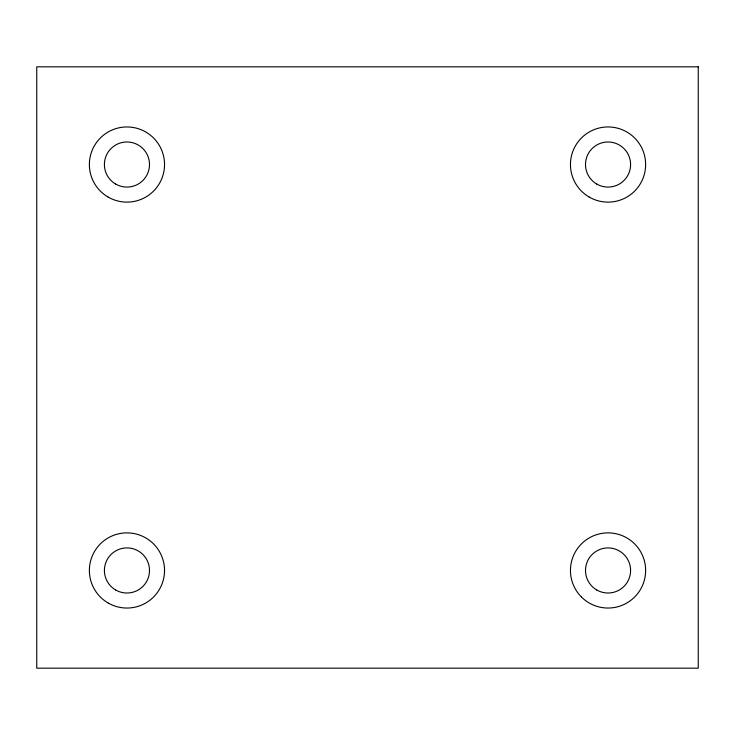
<?xml version="1.0" encoding="UTF-8"?>
<svg xmlns="http://www.w3.org/2000/svg" width="735" height="735" viewBox="0 0 735 735"><rect width="100%" height="100%" fill="white"/><g stroke="black" fill="none" stroke-linecap="round" stroke-linejoin="round"><path stroke-width="1.1" d="M698.25 66.821L36.75 66.821L36.75 668.179L698.25 668.179L698.25 66.821M115.68 184.072A22.555 22.555 0 0 0 149.508 164.539A22.555 22.555 0 0 0 115.68 145.006A22.555 22.555 0 0 0 115.68 184.072M115.68 589.994A22.555 22.555 0 0 0 149.508 570.461A22.555 22.555 0 0 0 115.68 550.928A22.555 22.555 0 0 0 115.68 589.994M108.164 603.012A37.586 37.586 0 0 0 164.539 570.461A37.586 37.586 0 0 0 108.164 537.91A37.586 37.586 0 0 0 108.164 603.012M108.164 197.09A37.586 37.586 0 0 0 164.539 164.539A37.586 37.586 0 0 0 108.164 131.988A37.586 37.586 0 0 0 108.164 197.09M596.774 589.994A22.555 22.555 0 0 0 630.593 570.461A22.555 22.555 0 0 0 596.774 550.928A22.555 22.555 0 0 0 596.774 589.994M596.774 184.072A22.555 22.555 0 0 0 630.593 164.539A22.555 22.555 0 0 0 596.774 145.006A22.555 22.555 0 0 0 596.774 184.072M589.25 197.09A37.586 37.586 0 0 0 645.633 164.539A37.586 37.586 0 0 0 589.25 131.988A37.586 37.586 0 0 0 589.25 197.09M581.468 597.04A37.586 37.586 0 0 0 644.347 580.191A37.586 37.586 0 0 0 598.318 534.152A37.586 37.586 0 0 0 581.468 597.04"/></g></svg>
